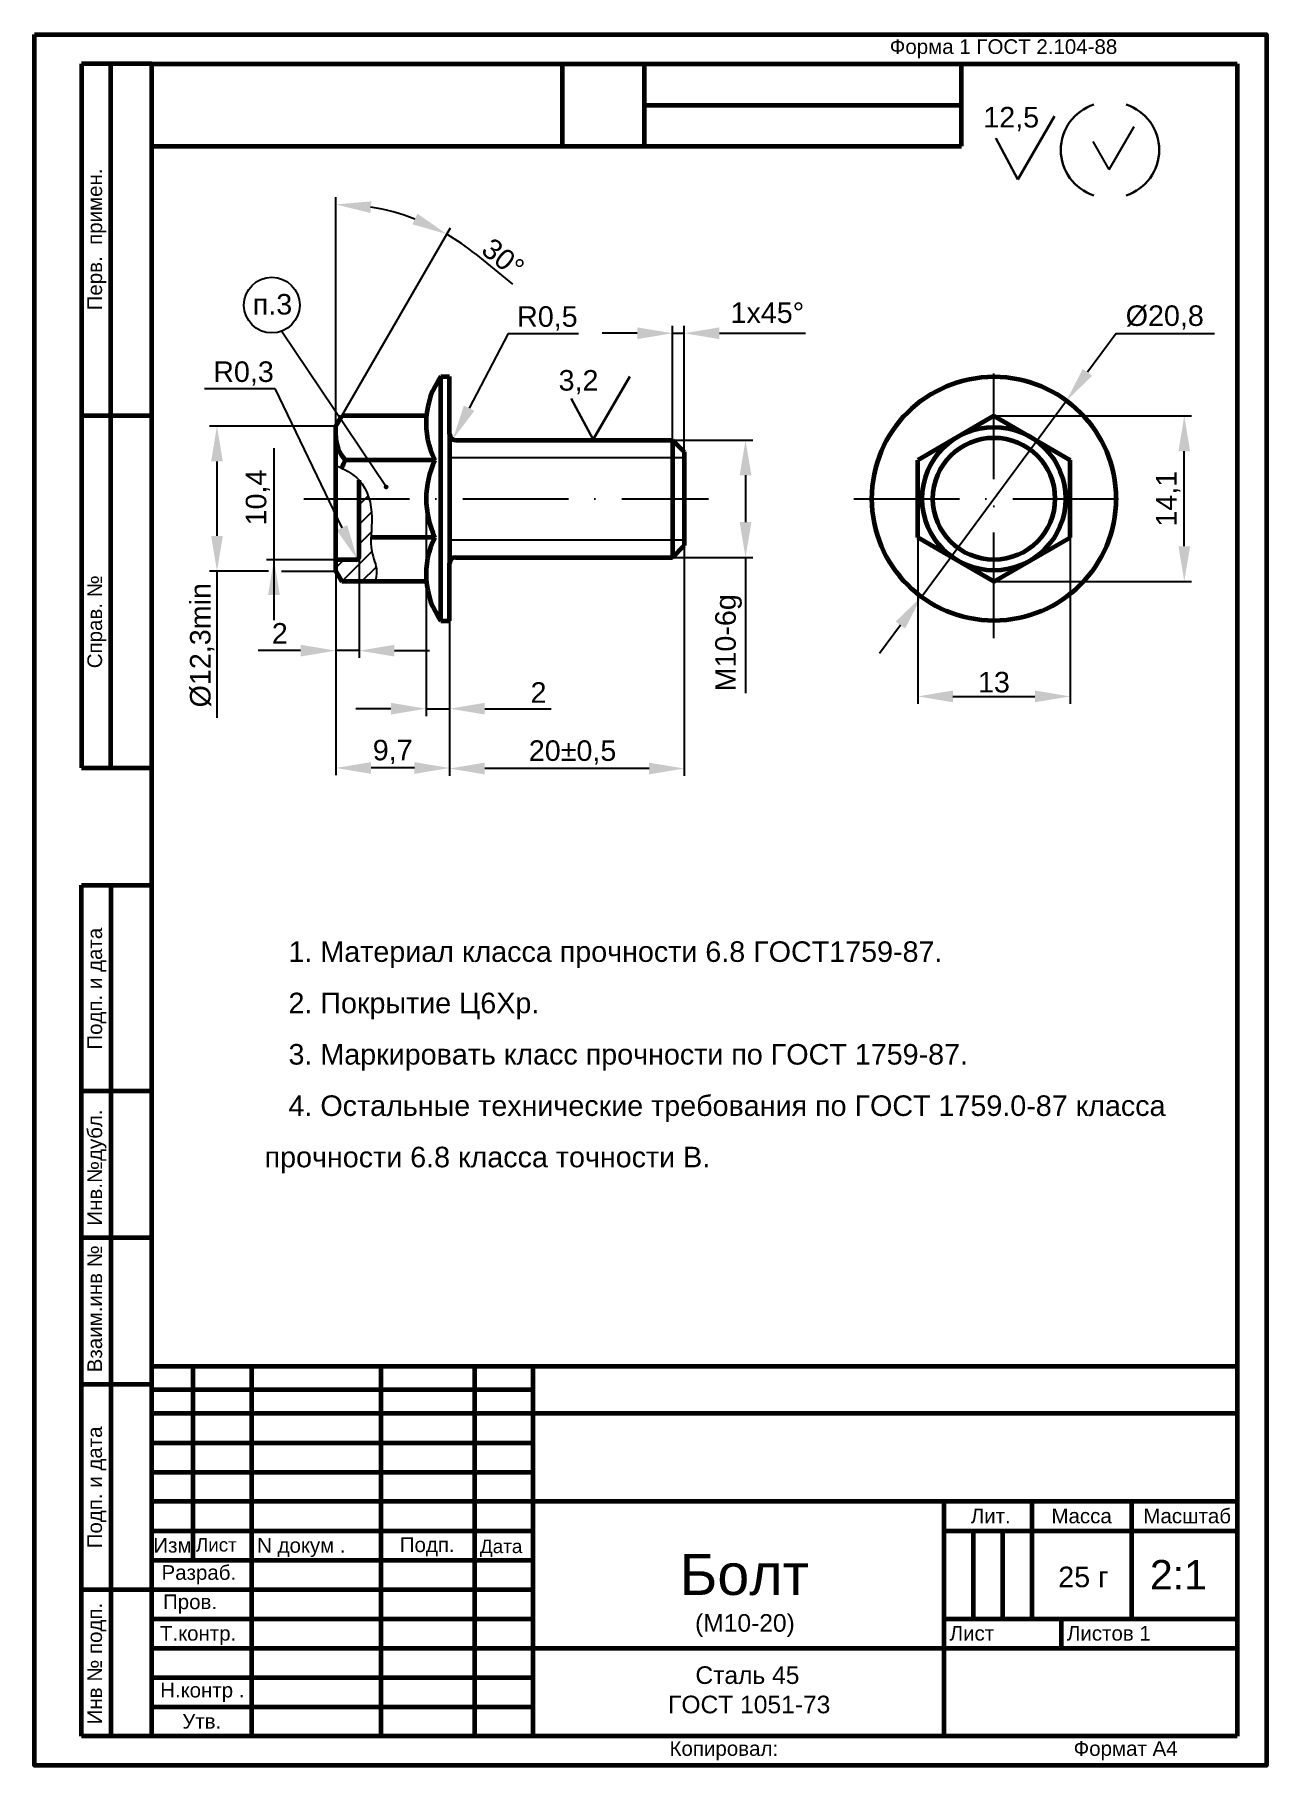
# Model space of a CAD drawing. Extents: x -265 to -55, y 0 to 295.
import ezdxf

# ---------------------------------------------------------------- set-up
doc = ezdxf.new("R2010")
doc.units = 0
doc.linetypes.add('ACAD_ISO04W100', pattern=[30, 24, -3, 0, -3])
doc.linetypes.add('ACAD_ISO10W100', pattern=[18, 12, -3, 0, -3])
doc.layers.get('0').update_dxf_attribs({"linetype": 'CONTINUOUS'})
doc.layers.get('Defpoints').update_dxf_attribs({"linetype": 'CONTINUOUS'})
for name, color, linetype, lineweight in [('Осевуха', 210, 'ACAD_ISO10W100', 25), ('Основная', 41, 'CONTINUOUS', 60), ('Размерная', 91, 'CONTINUOUS', 25), ('текст', 50, 'CONTINUOUS', 25)]:
    doc.layers.add(name, color=color, linetype=linetype, lineweight=lineweight)
doc.styles.get("Standard").update_dxf_attribs({"font": 'arial.ttf'})
doc.dimstyles.new('ISO-25_WS', dxfattribs={"dimtxt": 3.5, "dimasz": 6, "dimexe": 1.25, "dimexo": 0.01, "dimtad": 1, "dimdec": 4, "dimdsep": 46, "dimtxsty": 'STANDARD', "dimcen": 6, "dimadec": 0, "dimazin": 0, "dimtfac": 1, "dimtdec": 4, "dimtmove": 0, "dimatfit": 3, "dimfxl": 1, "dimtolj": 1, "dimtzin": 0, "dimarcsym": 0})

# ---------------------------------------------------------------- blocks, each defined once
blk = doc.blocks.new('*D16')
at = {"layer": 'Defpoints', "color": 0, "linetype": 'Continuous', "transparency": 16777216}
for p in [(-193.51, 226.01), (-193.05, 226.9)]:
    blk.add_point(p, dxfattribs=at)
at = {"layer": 'Размерная', "color": 0, "linetype": 'Continuous', "lineweight": -2, "transparency": 16777216}
blk.add_line((-184.04, 244.06), (-190.72, 231.33), dxfattribs=at)
at = {"layer": 'Размерная', "color": 0, "linetype": 'Continuous', "transparency": 16777216}
blk.add_solid([(-191.61, 231.79), (-189.84, 230.86), (-193.51, 226.01)], dxfattribs=at)
blk = doc.blocks.new('*D17')
at = {"layer": 'Defpoints', "color": 0, "linetype": 'Continuous', "transparency": 16777216}
for p in [(-88.87, 232.62), (-113.62, 199.18)]:
    blk.add_point(p, dxfattribs=at)
at = {"layer": 'Размерная', "color": 0, "linetype": 'Continuous', "lineweight": -2, "transparency": 16777216}
for p, q in [((-80.4, 244.06), (-85.3, 237.44)), ((-113.62, 199.18), (-88.87, 232.62)), ((-117.19, 194.36), (-120.76, 189.54))]:
    blk.add_line(p, q, dxfattribs=at)
at = {"layer": 'Размерная', "color": 0, "linetype": 'Continuous', "transparency": 16777216}
for points in [[(-86.11, 238.03), (-84.5, 236.84), (-88.87, 232.62)], [(-118, 194.96), (-116.39, 193.77), (-113.62, 199.18)]]:
    blk.add_solid(points, dxfattribs=at)
blk = doc.blocks.new('*D18')
at = {"layer": 'Defpoints', "color": 0, "linetype": 'Continuous', "transparency": 16777216}
for p in [(-156.06, 244.1), (-156.06, 222.9), (-154.05, 222.9)]:
    blk.add_point(p, dxfattribs=at)
at = {"layer": 'Размерная', "color": 0, "linetype": 'Continuous', "lineweight": -2, "transparency": 16777216}
for p, q in [((-156.06, 222.91), (-156.06, 245.35)), ((-154.05, 222.91), (-154.05, 245.35)), ((-162.06, 244.1), (-168.06, 244.1)), ((-156.06, 244.1), (-154.05, 244.1)), ((-148.05, 244.1), (-133.37, 244.1))]:
    blk.add_line(p, q, dxfattribs=at)
at = {"layer": 'Размерная', "color": 0, "linetype": 'Continuous', "transparency": 16777216}
for points in [[(-162.06, 245.1), (-162.06, 243.1), (-156.06, 244.1)], [(-148.05, 245.1), (-148.05, 243.1), (-154.05, 244.1)]]:
    blk.add_solid(points, dxfattribs=at)
blk = doc.blocks.new('*D19')
at = {"layer": 'Defpoints', "color": 0, "linetype": 'Continuous', "transparency": 16777216}
for p in [(-88.25, 209.31), (-114.25, 199.2), (-88.25, 182.2)]:
    blk.add_point(p, dxfattribs=at)
at = {"layer": 'Размерная', "color": 0, "linetype": 'Continuous', "lineweight": -2, "transparency": 16777216}
for p, q in [((-88.25, 209.3), (-88.25, 180.95)), ((-114.25, 199.19), (-114.25, 180.95)), ((-108.25, 182.2), (-94.25, 182.2))]:
    blk.add_line(p, q, dxfattribs=at)
at = {"layer": 'Размерная', "color": 0, "linetype": 'Continuous', "transparency": 16777216}
for points in [[(-108.25, 183.2), (-108.25, 181.2), (-114.25, 182.2)], [(-94.25, 183.2), (-94.25, 181.2), (-88.25, 182.2)]]:
    blk.add_solid(points, dxfattribs=at)
at = {"layer": 'Размерная', "color": 0, "linetype": 'Continuous', "transparency": 16777216, "insert": (-101.25, 184.61), "char_height": 3.5, "attachment_point": 5}
blk.add_mtext('\\A1;13', dxfattribs=at)
blk = doc.blocks.new('*D20')
at = {"layer": 'Defpoints', "color": 0, "linetype": 'Continuous', "transparency": 16777216}
for p in [(-101.25, 230), (-68.8, 230), (-101.25, 201.8)]:
    blk.add_point(p, dxfattribs=at)
at = {"layer": 'Размерная', "color": 0, "linetype": 'Continuous', "lineweight": -2, "transparency": 16777216}
for p, q in [((-101.24, 230), (-67.55, 230)), ((-68.8, 207.8), (-68.8, 224)), ((-101.24, 201.8), (-67.55, 201.8))]:
    blk.add_line(p, q, dxfattribs=at)
at = {"layer": 'Размерная', "color": 0, "linetype": 'Continuous', "transparency": 16777216}
for points in [[(-69.8, 224), (-67.8, 224), (-68.8, 230)], [(-69.8, 207.8), (-67.8, 207.8), (-68.8, 201.8)]]:
    blk.add_solid(points, dxfattribs=at)
at = {"layer": 'Размерная', "color": 0, "linetype": 'Continuous', "transparency": 16777216, "insert": (-71.53, 215.9), "char_height": 3.5, "attachment_point": 5, "rotation": 90}
blk.add_mtext('\\A1;14,1', dxfattribs=at)
blk = doc.blocks.new('*D21')
at = {"layer": 'Defpoints', "color": 0, "linetype": 'Continuous', "transparency": 16777216}
for p in [(-198.05, 215.91), (-194.05, 215.91), (-194.05, 180.11)]:
    blk.add_point(p, dxfattribs=at)
at = {"layer": 'Размерная', "color": 0, "linetype": 'Continuous', "lineweight": -2, "transparency": 16777216}
for p, q in [((-198.05, 215.9), (-198.05, 178.86)), ((-194.05, 215.9), (-194.05, 178.86)), ((-204.05, 180.11), (-210.05, 180.11)), ((-198.05, 180.11), (-194.05, 180.11)), ((-188.05, 180.11), (-176.74, 180.11))]:
    blk.add_line(p, q, dxfattribs=at)
at = {"layer": 'Размерная', "color": 0, "linetype": 'Continuous', "transparency": 16777216}
for points in [[(-204.05, 181.11), (-204.05, 179.11), (-198.05, 180.11)], [(-188.05, 181.11), (-188.05, 179.11), (-194.05, 180.11)]]:
    blk.add_solid(points, dxfattribs=at)
at = {"layer": 'Размерная', "color": 0, "linetype": 'Continuous', "transparency": 16777216, "insert": (-178.89, 182.87), "char_height": 3.5, "attachment_point": 5}
blk.add_mtext('\\A1;2', dxfattribs=at)
blk = doc.blocks.new('*D22')
at = {"layer": 'Defpoints', "color": 0, "linetype": 'Continuous', "transparency": 16777216}
for p in [(-213.45, 203.55), (-194.05, 195.1), (-213.45, 170)]:
    blk.add_point(p, dxfattribs=at)
at = {"layer": 'Размерная', "color": 0, "linetype": 'Continuous', "lineweight": -2, "transparency": 16777216}
for p, q in [((-213.45, 203.54), (-213.45, 168.75)), ((-194.05, 195.09), (-194.05, 168.75)), ((-200.05, 170), (-207.45, 170))]:
    blk.add_line(p, q, dxfattribs=at)
at = {"layer": 'Размерная', "color": 0, "linetype": 'Continuous', "transparency": 16777216}
for points in [[(-207.45, 171), (-207.45, 169), (-213.45, 170)], [(-200.05, 171), (-200.05, 169), (-194.05, 170)]]:
    blk.add_solid(points, dxfattribs=at)
at = {"layer": 'Размерная', "color": 0, "linetype": 'Continuous', "transparency": 16777216, "insert": (-203.75, 172.73), "char_height": 3.5, "attachment_point": 5}
blk.add_mtext('\\A1;9,7', dxfattribs=at)
blk = doc.blocks.new('*D23')
at = {"layer": 'Defpoints', "color": 0, "linetype": 'Continuous', "transparency": 16777216}
for p in [(-156.05, 225.9), (-156.05, 205.9), (-143.6, 205.9)]:
    blk.add_point(p, dxfattribs=at)
at = {"layer": 'Размерная', "color": 0, "linetype": 'Continuous', "lineweight": -2, "transparency": 16777216}
for p, q in [((-156.04, 225.9), (-142.35, 225.9)), ((-143.6, 219.9), (-143.6, 211.9)), ((-156.04, 205.9), (-142.35, 205.9)), ((-143.6, 205.9), (-143.6, 182.76))]:
    blk.add_line(p, q, dxfattribs=at)
at = {"layer": 'Размерная', "color": 0, "linetype": 'Continuous', "transparency": 16777216}
for points in [[(-144.6, 219.9), (-142.6, 219.9), (-143.6, 225.9)], [(-144.6, 211.9), (-142.6, 211.9), (-143.6, 205.9)]]:
    blk.add_solid(points, dxfattribs=at)
at = {"layer": 'Размерная', "color": 0, "linetype": 'Continuous', "transparency": 16777216, "insert": (-146.49, 191.33), "char_height": 3.5, "attachment_point": 5, "rotation": 90}
blk.add_mtext('\\A1;M10-6g', dxfattribs=at)
blk = doc.blocks.new('*D24')
at = {"layer": 'Defpoints', "color": 0, "linetype": 'Continuous', "transparency": 16777216}
for p in [(-213.44, 228.26), (-233.71, 203.56), (-224.91, 203.56)]:
    blk.add_point(p, dxfattribs=at)
at = {"layer": 'Размерная', "color": 0, "linetype": 'Continuous', "lineweight": -2, "transparency": 16777216}
for p, q in [((-213.45, 228.26), (-234.96, 228.26)), ((-233.71, 222.26), (-233.71, 209.56)), ((-224.92, 203.56), (-234.96, 203.56)), ((-233.71, 203.56), (-233.71, 178.57))]:
    blk.add_line(p, q, dxfattribs=at)
at = {"layer": 'Размерная', "color": 0, "linetype": 'Continuous', "transparency": 16777216}
for points in [[(-234.71, 222.26), (-232.71, 222.26), (-233.71, 228.26)], [(-234.71, 209.56), (-232.71, 209.56), (-233.71, 203.56)]]:
    blk.add_solid(points, dxfattribs=at)
blk = doc.blocks.new('*D25')
at = {"layer": 'Defpoints', "color": 0, "linetype": 'Continuous', "transparency": 16777216}
for p in [(-154.05, 207.91), (-194.05, 200.01), (-194.05, 169.91)]:
    blk.add_point(p, dxfattribs=at)
at = {"layer": 'Размерная', "color": 0, "linetype": 'Continuous', "lineweight": -2, "transparency": 16777216}
for p, q in [((-154.05, 207.9), (-154.05, 168.66)), ((-194.05, 200), (-194.05, 168.66)), ((-160.05, 169.91), (-188.05, 169.91))]:
    blk.add_line(p, q, dxfattribs=at)
at = {"layer": 'Размерная', "color": 0, "linetype": 'Continuous', "transparency": 16777216}
for points in [[(-188.05, 170.91), (-188.05, 168.91), (-194.05, 169.91)], [(-160.05, 170.91), (-160.05, 168.91), (-154.05, 169.91)]]:
    blk.add_solid(points, dxfattribs=at)
blk = doc.blocks.new('*D26')
at = {"layer": 'Defpoints', "color": 0, "linetype": 'Continuous', "transparency": 16777216}
for p in [(-213.45, 215.9), (-209.45, 210.8), (-209.45, 190)]:
    blk.add_point(p, dxfattribs=at)
at = {"layer": 'Размерная', "color": 0, "linetype": 'Continuous', "lineweight": -2, "transparency": 16777216}
for p, q in [((-213.45, 215.89), (-213.45, 188.75)), ((-209.45, 210.79), (-209.45, 188.75)), ((-219.45, 190), (-226.7, 190)), ((-209.45, 190), (-213.45, 190)), ((-203.45, 190), (-197.45, 190))]:
    blk.add_line(p, q, dxfattribs=at)
at = {"layer": 'Размерная', "color": 0, "linetype": 'Continuous', "transparency": 16777216}
for points in [[(-219.45, 191), (-219.45, 189), (-213.45, 190)], [(-203.45, 191), (-203.45, 189), (-209.45, 190)]]:
    blk.add_solid(points, dxfattribs=at)
blk = doc.blocks.new('*D27')
at = {"layer": 'Defpoints', "color": 0, "linetype": 'Continuous', "transparency": 16777216}
for p in [(-206.88, 265.49), (-213.45, 228.25), (-213.45, 228.25), (-212.44, 230), (-213.45, 203.55)]:
    blk.add_point(p, dxfattribs=at)
at = {"layer": 'Размерная', "color": 0, "linetype": 'Continuous', "lineweight": -2, "transparency": 16777216}
for p, q in [((-213.45, 228.26), (-213.45, 267.31)), ((-212.43, 230.01), (-193.92, 262.08)), ((-189.6, 257.59), (-183.3, 252.48))]:
    blk.add_line(p, q, dxfattribs=at)
for start, end in [(69.101, 80.899), (50.899, 60)]:
    blk.add_arc((-213.45, 228.25), 37.81, start, end, dxfattribs=at)
at = {"layer": 'Размерная', "color": 0, "linetype": 'Continuous', "transparency": 16777216}
for points in [[(-207.55, 264.59), (-207.39, 266.58), (-213.45, 266.06)], [(-199.53, 264.48), (-200.39, 262.67), (-194.54, 261)]]:
    blk.add_solid(points, dxfattribs=at)
at = {"layer": 'Размерная', "color": 0, "linetype": 'Continuous', "transparency": 16777216, "insert": (-184.93, 256.91), "char_height": 3.5, "attachment_point": 5, "rotation": 320.899}
blk.add_mtext('\\A1;30°', dxfattribs=at)
blk = doc.blocks.new('*D28')
at = {"layer": 'Defpoints', "color": 0, "linetype": 'Continuous', "transparency": 16777216}
for p in [(-210.05, 206.1), (-209.79, 205.56)]:
    blk.add_point(p, dxfattribs=at)
at = {"layer": 'Размерная', "color": 0, "linetype": 'Continuous', "lineweight": -2, "transparency": 16777216}
blk.add_line((-223.85, 234.66), (-212.4, 210.96), dxfattribs=at)
at = {"layer": 'Размерная', "color": 0, "linetype": 'Continuous', "transparency": 16777216}
blk.add_solid([(-211.5, 211.4), (-213.3, 210.53), (-209.79, 205.56)], dxfattribs=at)
blk = doc.blocks.new('frame')
at = {"color": 7, "lineweight": 60}
blk.add_lwpolyline([(-1208.8, 620.2), (-998.8, 620.2), (-998.8, 325.2), (-1208.8, 325.2)], close=True, dxfattribs=at)

msp = doc.modelspace()

# ---------------------------------------------------------------- hatches: boundary and pattern name
at = {"layer": 'текст', "linetype": 'Continuous'}
h = msp.add_hatch(dxfattribs=at)
h.set_pattern_fill('ANSI31', scale=0.75, style=0)
edge = h.paths.add_edge_path()
edge.add_spline(control_points=[(-206.75772, 201.8), (-206.58634, 202.36545), (-206.27165, 204.0551), (-207.43569, 206.55384), (-207.48314, 208.49709), (-207.45357, 209.30555)], knot_values=[7.840411316, 7.840411316, 7.840411316, 7.840411316, 8.721012709, 10.467437629, 11.689299974, 11.689299974, 11.689299974, 11.689299974], degree=3, periodic=0)
edge.add_spline(control_points=[(-207.45357, 209.30555), (-207.41297, 210.41592), (-207.15643, 212.58525), (-207.46901, 214.87003), (-207.77071, 215.9)], knot_values=[4.60870445, 4.60870445, 4.60870445, 4.60870445, 6.286842104, 7.840411316, 7.840411316, 7.840411316, 7.840411316], degree=3, periodic=0)
edge.add_line((-207.77071, 215.9), (-209.4479, 215.9))
edge.add_line((-209.4479, 215.9), (-209.4479, 206.1))
edge.add_arc((-210.0479, 206.1), 0.6, -90, 0, ccw=False)
edge.add_line((-210.0479, 205.5), (-213.4479, 205.5))
edge.add_line((-213.4479, 205.5), (-213.4479, 203.55))
edge.add_line((-213.4479, 203.55), (-212.43753, 201.8))
edge.add_line((-212.43753, 201.8), (-206.75772, 201.8))
edge = h.paths.add_edge_path()
edge.add_spline(control_points=[(-207.77071, 215.9), (-208.11844, 217.08714), (-208.66734, 218.18343), (-209.4479, 219.04332)], knot_values=[2.818072314, 2.818072314, 2.818072314, 2.818072314, 4.60870445, 4.60870445, 4.60870445, 4.60870445], degree=3, periodic=0)
edge.add_line((-209.4479, 219.04332), (-209.4479, 215.9))
edge.add_line((-209.4479, 215.9), (-207.77071, 215.9))
msp.add_hatch(color=7, dxfattribs=at).paths.add_polyline_path([(-204.60889, 217.9, 1), (-205.10889, 217.9, 1)])

# ---------------------------------------------------------------- linework, layer by layer
at = {"color": 7, "lineweight": 60}
for p, q in [((-256.8, 290), (-256.8, 170)), ((-244.8, 290), (-256.8, 290)), ((-251.8, 170), (-251.8, 290)), ((-244.8, 290), (-59.8, 290)), ((-244.8, 5), (-244.8, 290)), ((-174.8, 276), (-174.8, 290)), ((-160.8, 276), (-160.8, 290)), ((-106.8, 276), (-106.8, 290)), ((-59.8, 290), (-59.8, 5)), ((-160.8, 283), (-106.8, 283)), ((-244.8, 276), (-174.8, 276)), ((-174.8, 276), (-160.8, 276)), ((-160.8, 276), (-106.8, 276)), ((-244.8, 230), (-256.8, 230)), ((-256.8, 170), (-244.8, 170)), ((-256.8, 5), (-256.8, 150)), ((-256.8, 150), (-244.8, 150)), ((-251.8, 150), (-251.8, 5)), ((-256.8, 115), (-244.8, 115)), ((-256.8, 90), (-244.8, 90)), ((-59.8, 68), (-244.8, 68)), ((-237.8, 68), (-237.8, 35)), ((-227.8, 68), (-227.8, 5)), ((-205.8, 68), (-205.8, 5)), ((-189.8, 68), (-189.8, 5)), ((-179.8, 5), (-179.8, 68)), ((-256.8, 65), (-244.8, 65)), ((-179.8, 64), (-244.8, 64)), ((-59.8, 60), (-244.8, 60)), ((-244.8, 55), (-179.8, 55)), ((-244.8, 50), (-179.8, 50)), ((-59.8, 45), (-244.8, 45)), ((-109.8, 45), (-109.8, 5)), ((-94.8, 45), (-94.8, 25)), ((-77.8, 45), (-77.8, 25)), ((-244.8, 40), (-179.8, 40)), ((-109.8, 40), (-59.8, 40)), ((-104.8, 40), (-104.8, 25)), ((-99.8, 40), (-99.8, 25)), ((-244.8, 35), (-179.8, 35)), ((-256.8, 30), (-179.8, 30)), ((-244.8, 25), (-179.8, 25)), ((-109.8, 25), (-59.8, 25)), ((-89.8, 25), (-89.8, 20)), ((-244.8, 20), (-59.8, 20)), ((-244.8, 15), (-179.8, 15)), ((-244.8, 10), (-179.8, 10)), ((-244.8, 5), (-256.8, 5)), ((-59.8, 5), (-244.8, 5))]:
    msp.add_line(p, q, dxfattribs=at)
at = {"layer": 'Осевуха', "color": 7, "ltscale": 1.5}
for p, q in [((-101.2479, 192.1375), (-101.2479, 239.6625)), ((-218.9, 215.9), (-149.9, 215.9)), ((-125.11793, 215.9), (-77.37786, 215.9))]:
    msp.add_line(p, q, dxfattribs=at)
at = {"layer": 'Осевуха', "color": 7, "linetype": 'Continuous'}
for p, q in [((-194.0479, 222.9), (-154.0479, 222.9)), ((-194.0479, 208.9), (-154.0479, 208.9))]:
    msp.add_line(p, q, dxfattribs=at)
at = {"layer": 'Основная', "color": 7, "linetype": 'Continuous'}
for p, q in [((-195.5479, 195.1), (-195.5479, 236.7)), ((-195.5479, 236.7), (-194.0479, 236.7)), ((-194.0479, 226.9), (-194.0479, 236.7)), ((-213.4479, 228.25), (-212.43753, 230)), ((-213.4479, 203.55), (-213.4479, 228.25)), ((-198.01192, 230), (-212.43753, 230)), ((-101.2479, 230), (-114.2479, 222.49445)), ((-101.2479, 230), (-88.2479, 222.49445)), ((-194.0479, 226.9), (-194.0479, 204.9)), ((-193.0479, 225.9), (-156.0479, 225.9)), ((-156.0479, 225.9), (-156.0479, 205.9)), ((-156.0479, 225.9), (-154.0479, 223.9)), ((-196.5479, 222.49445), (-211.8479, 222.49445)), ((-154.0479, 223.9), (-154.0479, 207.9)), ((-114.2479, 209.30555), (-114.2479, 222.49445)), ((-88.2479, 209.30555), (-88.2479, 222.49445)), ((-209.4479, 206.1), (-209.4479, 219.04332)), ((-196.5479, 209.30555), (-207.45357, 209.30555)), ((-156.0479, 205.9), (-154.0479, 207.9)), ((-101.2479, 201.8), (-114.2479, 209.30555)), ((-101.2479, 201.8), (-88.2479, 209.30555)), ((-210.0479, 205.5), (-213.45015, 205.5)), ((-194.0479, 195.1), (-194.0479, 204.9)), ((-193.0479, 205.9), (-156.0479, 205.9)), ((-213.4479, 203.55), (-212.43753, 201.8)), ((-198.01192, 201.8), (-212.43753, 201.8)), ((-195.5479, 195.1), (-194.0479, 195.1))]:
    msp.add_line(p, q, dxfattribs=at)
for radius in [20.8, 12.21945, 10.4]:
    msp.add_circle((-101.2479, 215.9), radius, dxfattribs=at)
for centre, radius, start, end in [((-184.3333, 228.77257), 13.73358, 144.7440959, 207.202516), ((-207.36323, 226.6227), 6.09546, 180, 222.6303989), ((-193.0479, 226.9), 1, 180, 270), ((-199.0583, 215.9), 14.3896, 152.7239115, 158.8146882), ((-182.80232, 215.9), 15.24558, 154.3706178, 205.6293773), ((-184.3333, 203.02743), 13.73358, 152.797484, 215.2559041), ((-210.0479, 206.1), 0.6, 270, 360), ((-193.0479, 204.9), 1, 90, 180)]:
    msp.add_arc(centre, radius, start, end, dxfattribs=at)
at = {"layer": 'Размерная', "color": 7, "lineweight": 30}
for p, q in [((-97.16248, 270.32376), (-90.91248, 281.07376)), ((-97.16248, 270.32376), (-100.91248, 277.32376)), ((-169.57038, 225.97376), (-163.32038, 236.72376)), ((-169.57038, 225.97376), (-173.32038, 232.97376))]:
    msp.add_line(p, q, dxfattribs=at)
at = {"layer": 'Размерная', "color": 7, "linetype": 'Continuous'}
for p, q in [((-81.59531, 272), (-77.34531, 279.36122)), ((-81.59531, 272), (-84.34531, 276.76314)), ((-204.85889, 217.9), (-222.728, 244.43876)), ((-184.04153, 244.06062), (-172.0479, 244.06062)), ((-80.4, 244.06062), (-63.63581, 244.06062)), ((-235.84363, 234.66062), (-223.85, 234.66062)), ((-223.99402, 224.5), (-223.99402, 205.5)), ((-114.2479, 209.30555), (-114.2479, 199.2)), ((-213.45015, 205.5), (-225.24402, 205.5)), ((-223.99402, 205.5), (-223.99402, 195.2)), ((-222.7, 203.56372), (-213.4479, 203.56372))]:
    msp.add_line(p, q, dxfattribs=at)
at = {"layer": 'Размерная', "linetype": 'Continuous'}
msp.add_lwpolyline([(-264.8, 295), (-54.8, 295), (-54.8, 0), (-264.8, 0)], close=True, dxfattribs=at)
at = {"layer": 'Размерная', "color": 7, "linetype": 'Continuous'}
msp.add_circle((-224.35889, 248.9), 4.75, dxfattribs=at)
at = {"layer": 'Размерная', "color": 7, "lineweight": 30}
for centre, start, end in [((-81.71324, 275.33625), 107.9034043, 252.0965957), ((-81.21173, 275.33625), 287.9034043, 72.0965957)]:
    msp.add_arc(centre, 8.12993, start, end, dxfattribs=at)
at = {"layer": 'Размерная', "color": 7, "linetype": 'Continuous'}
msp.add_open_spline([(-213.4479, 221.54327), (-211.99423, 220.92565), (-208.47022, 219.21481), (-206.7711, 212.92526), (-207.94322, 207.6433), (-206.27165, 204.0551), (-206.58634, 202.36545), (-206.75772, 201.8)], degree=3, knots=[0.413479482, 0.413479482, 0.413479482, 0.413479482, 2.778488798, 6.162273661, 9.062273661, 10.808698581, 11.689299974, 11.689299974, 11.689299974, 11.689299974], dxfattribs=at)
msp.add_solid([(-222.99402, 199.5), (-224.99402, 199.5), (-223.99402, 205.5)], dxfattribs=at)
at = {"layer": 'текст', "color": 7, "linetype": 'Continuous'}
msp.add_circle((-204.85889, 217.9), 0.25, dxfattribs=at)

# ---------------------------------------------------------------- block references
at = {"layer": 'Размерная', "linetype": 'Continuous'}
msp.add_blockref('frame', (944, -325.2), dxfattribs=at)

# ---------------------------------------------------------------- texts
at = {"color": 7, "lineweight": 25, "char_height": 2.5, "attachment_point": 1, "rotation": 90}
for s, insert, width in [('{\\fArial|b0|i0|c204|p34;Перв.  примен.}', (-255.8, 248), 95), ('{\\fArial|b0|i0|c204|p34;Подп. и дата}', (-255.8133, 37), 26), ('{\\fArial|b0|i0|c204|p34;Инв № подп.}', (-255.8133, 7), 26)]:
    msp.add_mtext(s, dxfattribs=dict(at, insert=insert, width=width))
at = {"color": 7, "lineweight": 60, "insert": (-255.8, 122), "char_height": 2.5, "width": 41, "attachment_point": 1, "rotation": 90}
msp.add_mtext('{\\fArial|b0|i0|c204|p34;Подп. и дата}', dxfattribs=at)
at = {"color": 7, "lineweight": 25}
for s, insert, char_height, width, attachment_point in [('{\\fArial|b0|i0|c204|p34;Лит.}', (-101.8, 42.5), 2.5, 10, 5), ('{\\fArial|b0|i0|c204|p34;Масса}', (-86.3, 42.5), 2.5, 13, 5), ('{\\fArial|b0|i0|c204|p34;Масштаб}', (-68.3, 42.5), 2.5, 15, 5), ('{\\fArial|b0|i0|c204|p34;Изм}', (-241.3, 37.5), 2.5, 5, 5), ('{\\fArial|b0|i0|c204|p34;Лист}', (-237.3138, 38.74538), 2.3, 25, 1), ('{\\fArial|b0|i0|c204|p34;Болт}', (-143.8, 32.5), 7, 42, 5), ('{\\fArial|b0|i0|c204|p34;Разраб.}', (-236.8, 32.5), 2.5, 14, 5), ('{\\fArial|b0|i0|c204|p34;25 г}', (-86, 32.1), 3.5, 42, 5), ('{\\fArial|b0|i0|c204|p34;2:1}', (-69.8, 32.5), 5, 42, 5), ('{\\fArial|b0|i0|c204|p34;Пров.}', (-238.3, 27.5), 2.5, 15, 5), ('{\\fArial|b0|i0|c204|p34;(М10-20)}', (-152.2, 25.78193), 3, 18.7, 1), ('{\\fArial|b0|i0|c204|p34;Лист}', (-108.8, 22.5), 2.5, 15, 4), ('{\\fArial|b0|i0|c204|p34;Листов 1}', (-88.8, 22.5), 2.5, 15, 4), ('{\\fArial|b0|i0|c204|p34;    Сталь 45\\PГОСТ 1051-73}', (-156.8, 16.88193), 3, 45, 1), ('{\\fArial|b0|i0|c204|p34;Утв.}', (-236.3, 7.5), 2.5, 15, 5), ('{\\fArial|b0|i0|c204|p34;Копировал:}', (-147.3, 2.5), 2.5, 23, 5), ('{\\fArial|b0|i0|c204|p34;Формат А4}', (-78.8, 2.5), 2.5, 30, 5)]:
    msp.add_mtext(s, dxfattribs=dict(at, insert=insert, char_height=char_height, width=width, attachment_point=attachment_point))
at = {"color": 7, "char_height": 2.5}
for s, insert, width, attachment_point in [('{\\fArial|b0|i0|c204|p34;N докум .}', (-226.86643, 38.74538), 20, 1), ('{\\fArial|b0|i0|c204|p34;Подп.}', (-197.86643, 37.24538), 14, 5), ('{\\fArial|b0|i0|c204|p34;Т.контр.}', (-236.92732, 22.13659), 15.9654, 5), ('{\\fArial|b0|i0|c204|p34;Н.контр .}', (-243.39189, 14.08143), 17, 1)]:
    msp.add_mtext(s, dxfattribs=dict(at, insert=insert, width=width, attachment_point=attachment_point))
at = {"color": 7, "lineweight": 15, "insert": (-188.86912, 38.48439), "char_height": 2.3, "width": 8, "attachment_point": 1}
msp.add_mtext('{\\fArial|b0|i0|c204|p34;Дата}', dxfattribs=at)
at = {"layer": 'Основная', "color": 7, "linetype": 'ACAD_ISO04W100', "lineweight": 25, "insert": (-119.0084, 294.20506), "char_height": 2.5, "width": 57, "attachment_point": 1}
msp.add_mtext('{\\fArial|b0|i0|c204|p34;Форма 1 ГОСТ 2.104-88}', dxfattribs=at)
at = {"layer": 'Основная', "color": 7, "linetype": 'ACAD_ISO04W100', "char_height": 2.5, "attachment_point": 1, "rotation": 90}
for s, insert, width in [('{\\fArial|b0|i0|c204|p34;Справ. №}', (-255.8, 187), 20), ('{\\fArial|b0|i0|c204|p34;Инв.№дубл.}', (-255.8, 92), 32)]:
    msp.add_mtext(s, dxfattribs=dict(at, insert=insert, width=width))
at = {"layer": 'Основная', "color": 7, "linetype": 'ACAD_ISO04W100', "lineweight": 25, "insert": (-255.8, 67), "char_height": 2.5, "width": 23, "attachment_point": 1, "rotation": 90}
msp.add_mtext('{\\fArial|b0|i0|c204|p34;Взаим.инв №}', dxfattribs=at)
at = {"layer": 'Размерная', "color": 7, "linetype": 'Continuous', "char_height": 3.5, "attachment_point": 1}
for s, insert, width in [('{\\fArial|b0|i0|c204|p34;п.3}', (-227.60889, 250.78938), 9.25), ('R0,5', (-182.5479, 248.7), 21.75), ('1x45°', (-146.1579, 249.35), 21.75), ('%%c{\\fArial|b0|i0|c204|p34;20},{\\fArial|b0|i0|c204|p34;8}', (-78.78581, 248.84777), 21.75), ('R0,3', (-234.35, 239.3), 21.75), ('{\\fArial|b0|i0|c204|p34;2}', (-224.35888, 194.7), 8.35), ('{\\fArial|b0|i0|c204|p34;20}±{\\fArial|b0|i0|c204|p34;0,5}', (-180.5479, 174.71), 21.75)]:
    msp.add_mtext(s, dxfattribs=dict(at, insert=insert, width=width))
at = {"layer": 'Размерная', "color": 7, "linetype": 'Continuous', "insert": (-226.72236, 216.1), "char_height": 3.5, "attachment_point": 5, "rotation": 90}
msp.add_mtext('10,4', dxfattribs=at)
at = {"layer": 'Размерная', "color": 7, "linetype": 'Continuous', "insert": (-238.30888, 180.32555), "char_height": 3.5, "width": 26.5744477, "attachment_point": 1, "rotation": 90}
msp.add_mtext('{\\fArial|b0|i0|c204|p34;%%c}12{\\fArial|b0|i0|c204|p34;,}3min', dxfattribs=at)
at = {"layer": 'текст', "color": 7, "char_height": 3.5, "width": 19.6124836, "attachment_point": 1}
for s, insert in [('1{\\fArial|b0|i0|c204|p34;2},{\\fArial|b0|i0|c204|p34;5}', (-103.06248, 282.67376)), ('{\\fArial|b0|i0|c204|p34;3},{\\fArial|b0|i0|c204|p34;2}', (-175.47038, 237.82376))]:
    msp.add_mtext(s, dxfattribs=dict(at, insert=insert))
at = {"layer": 'текст', "color": 7, "lineweight": 30, "insert": (-226.95, 140.45), "char_height": 3.5, "width": 161.9, "attachment_point": 1, "line_spacing_factor": 1.5}
msp.add_mtext('{\\fArial|b0|i0|c204|p34;    }1. {\\fArial|b0|i0|c204|p34;Материал класса прочности 6.8 ГОСТ1759-87.\\P    2. Покрытие Ц6Хр.\\P    3. Маркировать класс прочности по ГОСТ 1759-87.\\P    4. Остальные технические требования по ГОСТ 1759.0-87 класса\\P прочности 6.8 класса точности В.}', dxfattribs=at)

# ---------------------------------------------------------------- dimensions: what is measured, and where the dimension line sits
at = {"layer": 'Размерная', "color": 7, "linetype": 'Continuous'}
dim = msp.add_angular_dim_2l(base=(-206.88176, 265.4884), line1=((-213.4479, 228.25), (-212.43753, 230)), line2=((-213.4479, 203.55), (-213.4479, 228.25)), dimstyle='ISO-25_WS', dxfattribs=at)
dim.commit()
dim.dimension.update_dxf_attribs({"geometry": '*D27', "text_midpoint": (-184.92939, 256.90815)})
for base, p1, p2, picture, middle in [((-156.0579, 244.1), (-154.0479, 222.9), (-156.0579, 222.9), '*D18', (-134, 244.1)), ((-209.4479, 190), (-213.4479, 215.9), (-209.4479, 210.8), '*D26', (-226.0729, 190))]:
    dim = msp.add_linear_dim(base=base, p1=p1, p2=p2, text=' ', dimstyle='ISO-25_WS', dxfattribs=at)
    dim.commit()
    dim.dimension.update_dxf_attribs({"geometry": picture, "text_midpoint": middle, "dimtype": 160})
for center, mpoint, picture, middle in [((-193.0479, 226.9), (-193.51261, 226.01454), '*D16', (-184.04153, 244.06062)), ((-210.0479, 206.1), (-209.78683, 205.55977), '*D28', (-223.85, 234.66062))]:
    dim = msp.add_radius_dim(center=center, mpoint=mpoint, text=' ', dimstyle='ISO-25_WS', override={"dimtmove": 1}, dxfattribs=at)
    dim.commit()
    dim.dimension.update_dxf_attribs({"geometry": picture, "text_midpoint": middle, "dimtype": 164})
dim = msp.add_diameter_dim_2p(p1=(-113.6241, 199.18265), p2=(-88.8717, 232.61735), text=' ', dimstyle='ISO-25_WS', dxfattribs=at)
dim.commit()
dim.dimension.update_dxf_attribs({"geometry": '*D17', "text_midpoint": (-80.4, 244.06062), "dimtype": 163})
for base, p1, p2, text, picture, middle in [((-233.70888, 203.56372), (-213.43995, 228.26377), (-224.90888, 203.56372), ' ', '*D24', (-233.70888, 179.2)), ((-143.5979, 205.9), (-156.0479, 225.9), (-156.0479, 205.9), 'M10-6g', '*D23', (-143.5979, 191.33076))]:
    dim = msp.add_linear_dim(base=base, p1=p1, p2=p2, angle=90, text=text, dimstyle='ISO-25_WS', dxfattribs=at)
    dim.commit()
    dim.dimension.update_dxf_attribs({"geometry": picture, "text_midpoint": middle, "dimtype": 160})
dim = msp.add_linear_dim(base=(-68.8, 230), p1=(-101.2479, 201.8), p2=(-101.2479, 230), angle=90, text='14,1', dimstyle='ISO-25_WS', dxfattribs=at)
dim.commit()
dim.dimension.update_dxf_attribs({"geometry": '*D20', "text_midpoint": (-71.52834, 215.9)})
dim = msp.add_linear_dim(base=(-194.0479, 180.11), p1=(-198.0479, 215.91), p2=(-194.0479, 215.91), text='2', dimstyle='ISO-25_WS', override={"dimgap": 1}, dxfattribs=at)
dim.commit()
dim.dimension.update_dxf_attribs({"geometry": '*D21', "text_midpoint": (-178.89442, 180.11), "dimtype": 160})
for base, p1, p2, text, picture, middle in [((-194.0479, 169.90838), (-154.0479, 207.91), (-194.0479, 200.01), ' ', '*D25', (-174.0479, 169.90838)), ((-88.2479, 182.2), (-114.2479, 199.2), (-88.2479, 209.30555), '13', '*D19', (-101.2479, 184.6132)), ((-213.4479, 170), (-194.0479, 195.1), (-213.4479, 203.55), '9,7', '*D22', (-203.7479, 172.72834))]:
    dim = msp.add_linear_dim(base=base, p1=p1, p2=p2, text=text, dimstyle='ISO-25_WS', dxfattribs=at)
    dim.commit()
    dim.dimension.update_dxf_attribs({"geometry": picture, "text_midpoint": middle})

doc.saveas('drawing.dxf')
